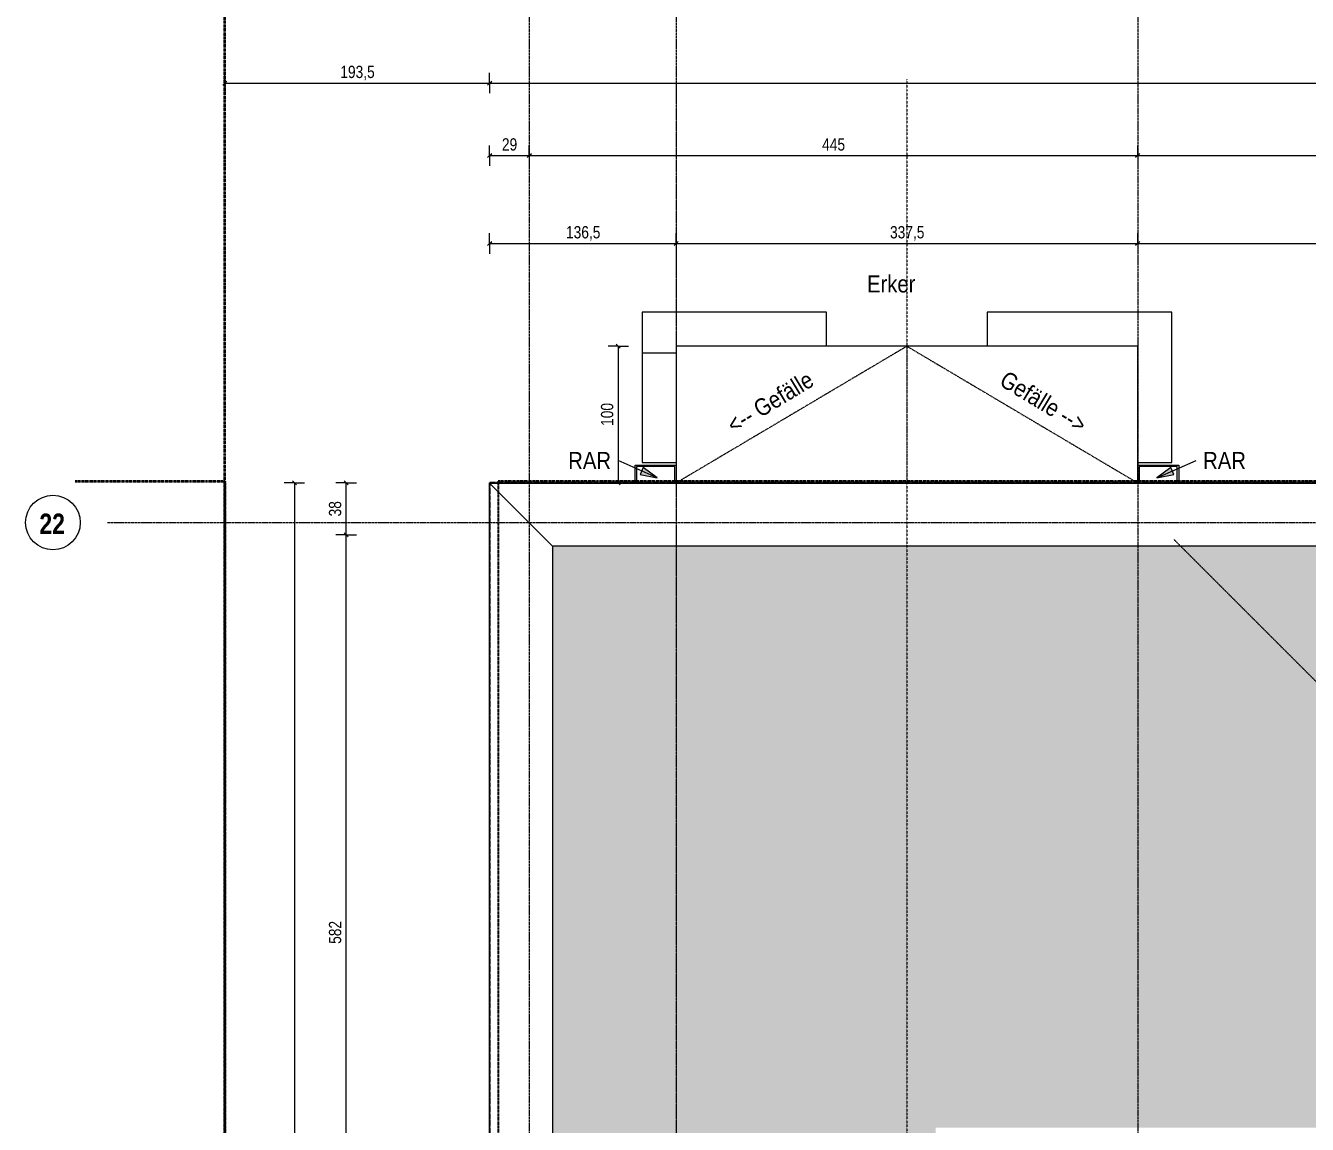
# Model space of a CAD drawing. Header units: centimetres. Extents: x -4512 to 25286, y -2765 to 13485.
# Drawn here: x 15593 to 16531, y 11261 to 12065 of the extents above; entities that cross this region are included whole.
import ezdxf

# ---------------------------------------------------------------- set-up
doc = ezdxf.new("R2010")
doc.units = ezdxf.units.CM
for name, pattern in [('_Referenzebene_', [0.6, 0.4, -0.1, 0, -0.1]), ('DB_Strichpunkt', [0.28, 0.15, -0.065, 0, -0.065]), ('Grundgrenze', [0.9, 0.4, -0.1, 0.1, -0.1, 0.1, -0.1]), ('Rasterlinie', [2.2225, 1.27, -0.3175, 0.3175, -0.3175]), ('Verdeckt 0_5', [0.10584, 0.05292, -0.05292])]:
    doc.linetypes.add(name, pattern=pattern)
for name, color, linetype, lineweight in [('A-ANNO-DIMS', 7, 'Continuous', 5), ('A-ANNO-DIMS-50', 7, 'Continuous', 5), ('A-FLOR', 7, 'Continuous', 9), ('A-FLOR-PATT', 7, 'Continuous', 9), ('A-GENM', 7, 'Continuous', 9), ('A-WALL', 7, 'Continuous', 9), ('S-GRID', 7, 'Continuous', 5), ('S-GRID-IDEN', 7, 'Continuous', 13), ('Text', 7, 'Continuous', 5)]:
    doc.layers.add(name, color=color, linetype=linetype, lineweight=lineweight)
doc.layers.add('A-DETL', color=251, linetype='Continuous', lineweight=9, true_color=0x4f4f4f)
doc.layers.add('C-PROP-LINE', color=96, linetype='Grundgrenze', lineweight=25, true_color=0x008000)
doc.styles.add('Arial Unicode MS_3', font='ARIALUNI.ttf', dxfattribs={"width": 0.8, "height": 9})
doc.styles.add('Arial Unicode MS_4', font='ARIALUNI.ttf', dxfattribs={"width": 0.85, "height": 12.5})
doc.styles.add('Arial Unicode MS_B', font='', dxfattribs={"width": 0.8, "height": 15})
doc.styles.get('Arial Unicode MS_B').set_extended_font_data('Arial Unicode MS', bold=True)
doc.dimstyles.new('M_1_100', dxfattribs={"dimscale": 30.48, "dimtxt": 9.052604, "dimasz": 0.098425, "dimexe": 0.246063, "dimexo": 0.0625, "dimgap": 0.032808, "dimtad": 1, "dimdec": 1, "dimrnd": 0.5, "dimdsep": 46, "dimtxsty": 'Arial Unicode MS_3', "dimblk1": 'OBLIQUE', "dimblk2": 'OBLIQUE', "dimsah": 1, "dimcen": 0.09, "dimazin": 0, "dimtfac": 1, "dimtdec": 4, "dimtix": 1, "dimtmove": 0, "dimatfit": 3, "dimfxl": 0.246063, "dimfxlon": 1, "dimtvp": 1, "dimtolj": 1, "dimtzin": 0, "dimlwd": 13, "dimlwe": 13, "dimarcsym": 2})

# ---------------------------------------------------------------- blocks, each defined once
blk = doc.blocks.new('Family - ___-1591135-DD - FOK AF 300')
at = {"layer": 'C-PROP-LINE', "color": 161, "lineweight": 35, "true_color": 0xaaaaff}
for p in [(17131.46, -1537.94), (17241.09, -1735.34)]:
    blk.add_line(p, (17240.96, -1537.87), dxfattribs=at)
blk.add_arc((16724.78, -2591.74), 1000, 58.91461, 65.99507, dxfattribs=at)
blk = doc.blocks.new('Family - ___-1592620-DD - FOK AF 300')
at = {"layer": 'C-PROP-LINE', "color": 161, "lineweight": 35, "true_color": 0xaaaaff}
for p, q in [((17130.49, -37.91), (17239.99, -37.87)), ((17239.99, -37.87), (17240.96, -1537.87)), ((17131.46, -1537.94), (17240.96, -1537.87))]:
    blk.add_line(p, q, dxfattribs=at)
blk = doc.blocks.new('Muth109A_RVT2024_gelöst_231211_bereinigt_rvt-1-DD - FOK AF 300')
at = {"layer": 'C-PROP-LINE', "color": 161, "linetype": 'Grundgrenze', "lineweight": 35, "true_color": 0xaaaaff, "rotation": 359.9627202139605}
for name in ['Family - ___-1592620-DD - FOK AF 300', 'Family - ___-1591135-DD - FOK AF 300']:
    blk.add_blockref(name, (11822.13, 11780.8), dxfattribs=at)
blk = doc.blocks.new('062_HNP_Attikaverblechung - 062_Attikaverblechung-14013501-DD - FOK AF 300')
at = {"layer": 'A-GENM', "lineweight": 5}
for p, q in [((0, 0), (1409.75, 0)), ((46, -46), (0, 0)), ((1363.75, -46), (1409.75, 0)), ((500.5, -46), (46, -46)), ((1363.75, -46), (560.5, -46))]:
    blk.add_line(p, q, dxfattribs=at)
blk = doc.blocks.new('062_HNP_Attikaverblechung - 062_Attikaverblechung-14013502-DD - FOK AF 300')
at = {"layer": 'A-GENM', "lineweight": 5}
for p, q in [((0, 0), (3877.86, 0)), ((46, -46), (0, 0)), ((2432.22, -46), (46, -46))]:
    blk.add_line(p, q, dxfattribs=at)
blk = doc.blocks.new('Family - ___-3356438-DD - FOK AF 300')
at = {"layer": 'C-PROP-LINE', "color": 1, "true_color": 0xff0000}
for p, q in [((29262.09, 11731.71), (29262.09, 10231.71)), ((30598, 11731.71), (29262.09, 11731.71))]:
    blk.add_line(p, q, dxfattribs=at)
blk = doc.blocks.new('Family - ___-4252337-DD - FOK AF 300')
at = {"layer": 'C-PROP-LINE', "color": 5, "lineweight": 35, "true_color": 0x0000ff}
blk.add_line((29062.09, 10034.24), (29062.09, 12132.8), dxfattribs=at)
blk = doc.blocks.new('Family - ___-5162724-DD - FOK AF 300')
at = {"layer": 'C-PROP-LINE', "linetype": '_Referenzebene_'}
for p, q in [((33133.7, 11730.41), (29255.77, 11730.41)), ((29255.77, 11730.41), (29255.77, 10320.41))]:
    blk.add_line(p, q, dxfattribs=at)
blk = doc.blocks.new('Raster - Raster horizontal Kreis-118396-DD - FOK AF 300')
at = {"layer": 'S-GRID-IDEN'}
blk.add_circle((0, 0), 0.4, dxfattribs=at)
blk = doc.blocks.new('DIMBLOCK4-DD - FOK AF 300')
at = {"layer": 'A-ANNO-DIMS-50', "lineweight": 13}
for p, q in [((15932.39, 11969.9), (15932.39, 11977.4)), ((15961.39, 11969.9), (15961.39, 11977.4)), ((15932.39, 11969.9), (15930.89, 11968.4)), ((15932.39, 11969.9), (15933.89, 11971.4)), ((15932.39, 11969.9), (15961.39, 11969.9)), ((15932.39, 11969.9), (15932.39, 11962.4)), ((15961.39, 11969.9), (15959.89, 11968.4)), ((15961.39, 11969.9), (15962.89, 11971.4)), ((15961.39, 11969.9), (15961.39, 11962.4))]:
    blk.add_line(p, q, dxfattribs=at)
at = {"layer": 'A-ANNO-DIMS-50', "color": 0, "lineweight": 13, "insert": (15941.36, 11982.58), "char_height": 9, "width": 13.2772, "attachment_point": 1, "line_spacing_factor": 1.117605, "style": 'Arial Unicode MS_3'}
blk.add_mtext('29', dxfattribs=at)
blk = doc.blocks.new('_Oblique')
at = {"color": 0, "linetype": 'ByBlock', "lineweight": -2}
blk.add_line((-0.5, -0.5), (0.5, 0.5), dxfattribs=at)
blk = doc.blocks.new('DIMBLOCK5-DD - FOK AF 300')
at = {"layer": 'A-ANNO-DIMS-50', "lineweight": 13}
for p, q in [((15961.39, 11969.9), (15961.39, 11977.4)), ((16406.39, 11969.9), (16406.39, 11977.4)), ((15961.39, 11969.9), (15959.89, 11968.4)), ((15961.39, 11969.9), (15962.89, 11971.4)), ((15961.39, 11969.9), (16406.39, 11969.9)), ((15961.39, 11969.9), (15961.39, 11962.4)), ((16406.39, 11969.9), (16404.89, 11968.4)), ((16406.39, 11969.9), (16407.89, 11971.4)), ((16406.39, 11969.9), (16406.39, 11962.4))]:
    blk.add_line(p, q, dxfattribs=at)
at = {"layer": 'A-ANNO-DIMS-50', "color": 0, "lineweight": 13, "insert": (16175.59, 11982.58), "char_height": 9, "width": 19.9157, "attachment_point": 1, "line_spacing_factor": 1.117605, "style": 'Arial Unicode MS_3'}
blk.add_mtext('445', dxfattribs=at)
blk = doc.blocks.new('DIMBLOCK6-DD - FOK AF 300')
at = {"layer": 'A-ANNO-DIMS-50', "lineweight": 13}
for p, q in [((16406.39, 11969.9), (16406.39, 11977.4)), ((17081.39, 11969.9), (17081.39, 11977.4)), ((16406.39, 11969.9), (16404.89, 11968.4)), ((16406.39, 11969.9), (16407.89, 11971.4)), ((16406.39, 11969.9), (17081.39, 11969.9)), ((16406.39, 11969.9), (16406.39, 11962.4)), ((17081.39, 11969.9), (17079.89, 11968.4)), ((17081.39, 11969.9), (17082.89, 11971.4)), ((17081.39, 11969.9), (17081.39, 11962.4))]:
    blk.add_line(p, q, dxfattribs=at)
at = {"layer": 'A-ANNO-DIMS-50', "color": 0, "lineweight": 13, "insert": (16735.59, 11982.58), "char_height": 9, "width": 19.9157, "attachment_point": 1, "line_spacing_factor": 1.117605, "style": 'Arial Unicode MS_3'}
blk.add_mtext('675', dxfattribs=at)
blk = doc.blocks.new('DIMBLOCK33-DD - FOK AF 300')
at = {"layer": 'A-ANNO-DIMS-50', "lineweight": 13}
for p, q in [((15827.47, 11692.41), (15819.97, 11692.41)), ((15827.47, 11692.41), (15825.97, 11693.91)), ((15827.47, 11110.41), (15827.47, 11692.41)), ((15827.47, 11692.41), (15828.97, 11690.91)), ((15827.47, 11692.41), (15834.97, 11692.41)), ((15827.47, 11110.41), (15819.97, 11110.41)), ((15827.47, 11110.41), (15825.97, 11111.91)), ((15827.47, 11110.41), (15828.97, 11108.91)), ((15827.47, 11110.41), (15834.97, 11110.41))]:
    blk.add_line(p, q, dxfattribs=at)
at = {"layer": 'A-ANNO-DIMS-50', "color": 0, "lineweight": 13, "insert": (15814.79, 11393.12), "char_height": 9, "width": 19.9157, "attachment_point": 1, "rotation": 90, "line_spacing_factor": 1.117605, "style": 'Arial Unicode MS_3'}
blk.add_mtext('582', dxfattribs=at)
blk = doc.blocks.new('DIMBLOCK34-DD - FOK AF 300')
at = {"layer": 'A-ANNO-DIMS-50', "lineweight": 13}
for p, q in [((15827.47, 11730.41), (15819.97, 11730.41)), ((15827.47, 11730.41), (15825.97, 11731.91)), ((15827.47, 11692.41), (15827.47, 11730.41)), ((15827.47, 11730.41), (15828.97, 11728.91)), ((15827.47, 11730.41), (15834.97, 11730.41)), ((15827.47, 11692.41), (15819.97, 11692.41)), ((15827.47, 11692.41), (15825.97, 11693.91)), ((15827.47, 11692.41), (15828.97, 11690.91)), ((15827.47, 11692.41), (15834.97, 11692.41))]:
    blk.add_line(p, q, dxfattribs=at)
at = {"layer": 'A-ANNO-DIMS-50', "color": 0, "lineweight": 13, "insert": (15814.79, 11705.88), "char_height": 9, "width": 13.2772, "attachment_point": 1, "rotation": 90, "line_spacing_factor": 1.117605, "style": 'Arial Unicode MS_3'}
blk.add_mtext('38', dxfattribs=at)
blk = doc.blocks.new('DIMBLOCK35-DD - FOK AF 300')
at = {"layer": 'A-ANNO-DIMS-50', "lineweight": 13}
for p, q in [((15789.56, 11730.41), (15782.06, 11730.41)), ((15789.56, 11730.41), (15788.06, 11731.91)), ((15789.56, 11730.41), (15789.56, 10320.41)), ((15789.56, 11730.41), (15791.06, 11728.91)), ((15789.56, 11730.41), (15797.06, 11730.41)), ((15789.56, 10320.41), (15782.06, 10320.41)), ((15789.56, 10320.41), (15788.06, 10321.91)), ((15789.56, 10320.41), (15791.06, 10318.91)), ((15789.56, 10320.41), (15797.06, 10320.41))]:
    blk.add_line(p, q, dxfattribs=at)
at = {"layer": 'A-ANNO-DIMS-50', "color": 0, "lineweight": 13, "insert": (15776.87, 11013.01), "char_height": 9, "width": 29.773, "attachment_point": 1, "rotation": 90, "line_spacing_factor": 1.117605, "style": 'Arial Unicode MS_3'}
blk.add_mtext('1.410', dxfattribs=at)
blk = doc.blocks.new('DIMBLOCK44-DD - FOK AF 300')
at = {"layer": 'A-ANNO-DIMS-50', "lineweight": 13}
for p, q in [((15738.71, 12022.97), (15738.71, 12030.47)), ((15932.39, 12022.97), (15932.39, 12030.47)), ((15738.71, 12022.97), (15737.21, 12021.47)), ((15738.71, 12022.97), (15740.21, 12024.47)), ((15738.71, 12022.97), (15932.39, 12022.97)), ((15738.71, 12022.97), (15738.71, 12015.47)), ((15932.39, 12022.97), (15930.89, 12021.47)), ((15932.39, 12022.97), (15933.89, 12024.47)), ((15932.39, 12022.97), (15932.39, 12015.47))]:
    blk.add_line(p, q, dxfattribs=at)
at = {"layer": 'A-ANNO-DIMS-50', "color": 0, "lineweight": 13, "insert": (15823.14, 12035.65), "char_height": 9, "width": 29.773, "attachment_point": 1, "line_spacing_factor": 1.117605, "style": 'Arial Unicode MS_3'}
blk.add_mtext('193,5', dxfattribs=at)
blk = doc.blocks.new('DIMBLOCK45-DD - FOK AF 300')
at = {"layer": 'A-ANNO-DIMS-50', "lineweight": 13}
for p, q in [((15932.39, 12022.97), (15932.39, 12030.47)), ((19810.32, 12022.97), (19810.32, 12030.47)), ((15932.39, 12022.97), (15930.89, 12021.47)), ((15932.39, 12022.97), (15933.89, 12024.47)), ((15932.39, 12022.97), (19810.32, 12022.97)), ((15932.39, 12022.97), (15932.39, 12015.47)), ((19810.32, 12022.97), (19808.82, 12021.47)), ((19810.32, 12022.97), (19811.82, 12024.47)), ((19810.32, 12022.97), (19810.32, 12015.47))]:
    blk.add_line(p, q, dxfattribs=at)
at = {"layer": 'A-ANNO-DIMS-50', "color": 0, "lineweight": 13, "insert": (17858.95, 12035.65), "char_height": 9, "width": 29.773, "attachment_point": 1, "line_spacing_factor": 1.117605, "style": 'Arial Unicode MS_3'}
blk.add_mtext('3.878', dxfattribs=at)
blk = doc.blocks.new('DIMBLOCK112-DD - FOK AF 300')
at = {"layer": 'A-ANNO-DIMS-50', "lineweight": 13}
for p, q in [((15932.39, 11905.64), (15932.39, 11913.14)), ((15932.39, 11905.64), (15933.89, 11907.14)), ((16068.89, 11905.64), (16068.89, 11913.14)), ((16068.89, 11905.64), (16070.39, 11907.14)), ((15932.39, 11905.64), (15930.89, 11904.14)), ((15932.39, 11905.64), (16068.89, 11905.64)), ((15932.39, 11905.64), (15932.39, 11898.14)), ((16068.89, 11905.64), (16067.39, 11904.14)), ((16068.89, 11905.64), (16068.89, 11898.14))]:
    blk.add_line(p, q, dxfattribs=at)
at = {"layer": 'A-ANNO-DIMS-50', "color": 0, "lineweight": 13, "insert": (15988.23, 11918.32), "char_height": 9, "width": 29.773, "attachment_point": 1, "line_spacing_factor": 1.117605, "style": 'Arial Unicode MS_3'}
blk.add_mtext('136,5', dxfattribs=at)
blk = doc.blocks.new('DIMBLOCK113-DD - FOK AF 300')
at = {"layer": 'A-ANNO-DIMS-50', "lineweight": 13}
for p, q in [((16068.89, 11905.64), (16068.89, 11913.14)), ((16068.89, 11905.64), (16070.39, 11907.14)), ((16406.39, 11905.64), (16406.39, 11913.14)), ((16406.39, 11905.64), (16407.89, 11907.14)), ((16068.89, 11905.64), (16067.39, 11904.14)), ((16068.89, 11905.64), (16406.39, 11905.64)), ((16068.89, 11905.64), (16068.89, 11898.14)), ((16406.39, 11905.64), (16404.89, 11904.14)), ((16406.39, 11905.64), (16406.39, 11898.14))]:
    blk.add_line(p, q, dxfattribs=at)
at = {"layer": 'A-ANNO-DIMS-50', "color": 0, "lineweight": 13, "insert": (16225.23, 11918.32), "char_height": 9, "width": 29.773, "attachment_point": 1, "line_spacing_factor": 1.117605, "style": 'Arial Unicode MS_3'}
blk.add_mtext('337,5', dxfattribs=at)
blk = doc.blocks.new('DIMBLOCK114-DD - FOK AF 300')
at = {"layer": 'A-ANNO-DIMS-50', "lineweight": 13}
for p, q in [((16406.39, 11905.64), (16406.39, 11913.14)), ((16406.39, 11905.64), (16407.89, 11907.14)), ((16743.89, 11905.64), (16743.89, 11913.14)), ((16743.89, 11905.64), (16745.39, 11907.14)), ((16406.39, 11905.64), (16404.89, 11904.14)), ((16406.39, 11905.64), (16743.89, 11905.64)), ((16406.39, 11905.64), (16406.39, 11898.14)), ((16743.89, 11905.64), (16742.39, 11904.14)), ((16743.89, 11905.64), (16743.89, 11898.14))]:
    blk.add_line(p, q, dxfattribs=at)
at = {"layer": 'A-ANNO-DIMS-50', "color": 0, "lineweight": 13, "insert": (16562.73, 11918.32), "char_height": 9, "width": 29.773, "attachment_point": 1, "line_spacing_factor": 1.117605, "style": 'Arial Unicode MS_3'}
blk.add_mtext('337,5', dxfattribs=at)
blk = doc.blocks.new('DIMBLOCK130-DD - FOK AF 300')
at = {"layer": 'A-ANNO-DIMS-50', "lineweight": 13}
for p, q in [((16026.47, 11830.41), (16024.97, 11831.91)), ((16026.47, 11830.41), (16018.97, 11830.41)), ((16026.47, 11830.41), (16026.47, 11730.41)), ((16026.47, 11830.41), (16027.97, 11828.91)), ((16026.47, 11830.41), (16033.97, 11830.41)), ((16026.47, 11730.41), (16018.97, 11730.41)), ((16026.47, 11730.41), (16024.97, 11731.91)), ((16026.47, 11730.41), (16027.97, 11728.91)), ((16026.47, 11730.41), (16033.97, 11730.41))]:
    blk.add_line(p, q, dxfattribs=at)
at = {"layer": 'A-ANNO-DIMS-50', "color": 0, "lineweight": 13, "insert": (16013.79, 11772.11), "char_height": 9, "width": 19.9157, "attachment_point": 1, "rotation": 90, "line_spacing_factor": 1.117605, "style": 'Arial Unicode MS_3'}
blk.add_mtext('100', dxfattribs=at)

msp = doc.modelspace()

# ---------------------------------------------------------------- hatches: boundary and pattern name
at = {"layer": 'A-FLOR-PATT', "true_color": 0xeef1d8}
h = msp.add_hatch(color=254, dxfattribs=at)
h.paths.add_polyline_path([(15996.591, 10366.414), (16258.693, 10366.414), (16258.693, 11258.643), (17020.825, 11258.643), (17020.825, 11397.414), (17038.324, 11397.414), (17038.324, 11684.164), (15978.389, 11684.164), (15978.389, 10880.914), (16047.389, 10880.914), (16047.389, 10840.914), (16007.389, 10840.914), (16007.389, 10820.914), (15978.389, 10820.914), (15978.389, 10366.414)])
h.paths.add_polyline_path([(17131.301, 10366.414), (17131.301, 10647.154), (17031.227, 10647.154), (17031.227, 10366.414), (17129.222, 10366.414)])
h.paths.add_polyline_path([(18129.23, 10366.414), (18146.271, 10366.414), (18146.271, 10666.217), (18046.197, 10666.217), (18046.197, 10366.414)])
h.paths.add_polyline_path([(18269.178, 10366.414), (18468.069, 10366.414), (18468.069, 10912.414), (17903.389, 10912.414), (17903.389, 10837.213), (18269.178, 10837.213), (18269.178, 10395.012)])
h.paths.add_polyline_path([(18600.139, 10366.414), (18600.139, 10912.414), (18472.069, 10912.414), (18472.069, 10366.414), (18504.233, 10366.414)])
h.paths.add_polyline_path([(16456.301, 10366.414), (16456.301, 10666.217), (16356.227, 10666.217), (16356.227, 10366.414), (16379.216, 10366.414)])
h.paths.add_polyline_path([(17131.301, 10657.154), (17131.301, 10666.217), (17031.227, 10666.217), (17031.227, 10657.154), (17129.222, 10657.154)])
h.paths.add_polyline_path([(18414.389, 10701.914), (18374.389, 10701.914), (18374.389, 10741.914), (18371.889, 10741.914), (18371.889, 10790.914), (18437.389, 10790.914), (18437.389, 10741.914), (18414.389, 10741.914), (18414.389, 10719.678)])
h.paths.add_polyline_path([(17030.825, 11258.643), (17038.324, 11258.643), (17038.324, 11387.414), (17030.825, 11387.414), (17030.825, 11259.747)])
h.paths.add_polyline_path([(18129.23, 11258.914), (18430.391, 11258.914), (18430.391, 11304.914), (18495.891, 11304.914), (18495.891, 11309.914), (19105.391, 11309.914), (19105.391, 11339.914), (19065.391, 11339.914), (19065.391, 11379.914), (19170.891, 11379.914), (19170.891, 11292.914), (19752.32, 11292.914), (19752.32, 11558.59), (19764.32, 11558.59), (19764.32, 11558.664), (19764.252, 11558.664), (19764.252, 11684.164), (18369.61, 11684.164), (18369.61, 11267.394), (18364.61, 11267.394), (18364.61, 11684.164), (17742.245, 11684.164), (17742.245, 11397.414), (17767.389, 11397.414), (17767.389, 11379.914), (17860.889, 11379.914), (17860.889, 11339.914), (17820.891, 11339.914), (17820.891, 11309.914), (17767.389, 11309.914), (17767.389, 11258.914), (18004.229, 11258.914)])
h.paths.add_polyline_path([(17742.245, 11258.914), (17757.389, 11258.914), (17757.389, 11309.914), (17755.391, 11309.914), (17755.391, 11379.914), (17757.389, 11379.914), (17757.389, 11387.414), (17742.245, 11387.414), (17742.245, 11268.353)])
h.paths.add_polyline_path([(16744.889, 11311.414), (16674.889, 11311.414), (16674.889, 11376.914), (16704.889, 11376.914), (16704.889, 11416.914), (16744.889, 11416.914), (16744.889, 11312.164)])
at = {"layer": 'Text'}
for points in [[(16054.901, 11734.012), (16044.624, 11741.648), (16042.36, 11736.59)], [(16420.386, 11734.012), (16432.937, 11736.541), (16430.693, 11741.609)]]:
    msp.add_hatch(color=256, dxfattribs=at).paths.add_polyline_path(points)

# ---------------------------------------------------------------- linework, layer by layer
at = {"layer": 'A-DETL', "color": 7, "linetype": 'Verdeckt 0_5', "lineweight": 5}
for p, q in [((16237.639, 11830.412), (16068.889, 11730.41)), ((16237.639, 11830.412), (16237.639, 11730.412)), ((16237.639, 11830.412), (16406.389, 11730.412)), ((16433.022, 11688.914), (16858.516, 11263.42))]:
    msp.add_line(p, q, dxfattribs=at)
at = {"layer": 'A-DETL', "color": 7, "lineweight": 5}
msp.add_line((16299.389, 11731.721), (16300.389, 11731.721), dxfattribs=at)
at = {"layer": 'A-FLOR'}
for p, q in [((16178.893, 11855.414), (16043.893, 11855.414)), ((16043.893, 11855.414), (16043.893, 11825.414)), ((16178.893, 11830.414), (16178.893, 11855.414)), ((16431.394, 11855.414), (16296.394, 11855.414)), ((16296.394, 11855.414), (16296.394, 11830.414)), ((16431.394, 11745.414), (16431.394, 11855.414)), ((16068.889, 11825.414), (16043.894, 11825.414)), ((16043.894, 11825.414), (16043.894, 11745.414)), ((16406.389, 11830.412), (16068.89, 11830.412)), ((16068.89, 11830.412), (16068.89, 11730.414)), ((16406.389, 11730.414), (16406.389, 11830.412)), ((16043.894, 11745.414), (16068.889, 11745.414)), ((16406.389, 11745.414), (16431.394, 11745.414))]:
    msp.add_line(p, q, dxfattribs=at)
at = {"layer": 'A-WALL'}
for p, q in [((16038.893, 11743.414), (16068.893, 11743.414)), ((16038.893, 11730.414), (16038.893, 11743.414)), ((16067.893, 11742.414), (16039.893, 11742.414)), ((16039.893, 11742.414), (16039.893, 11730.414)), ((16067.893, 11730.414), (16067.893, 11742.414)), ((16068.893, 11743.414), (16068.893, 11730.414)), ((16406.393, 11743.414), (16436.393, 11743.414)), ((16406.393, 11730.414), (16406.393, 11743.414)), ((16435.393, 11742.414), (16407.393, 11742.414)), ((16407.393, 11742.414), (16407.393, 11730.414)), ((16435.393, 11730.414), (16435.393, 11742.414)), ((16436.393, 11743.414), (16436.393, 11730.414)), ((15932.389, 11730.414), (19769.389, 11730.414)), ((15932.389, 11730.414), (15932.389, 11730.164))]:
    msp.add_line(p, q, dxfattribs=at)
at = {"layer": 'S-GRID', "linetype": 'Rasterlinie'}
for p, q in [((15961.389, 12262.095), (15961.389, 9972.305)), ((16068.711, 12262.095), (16068.711, 9972.305)), ((16406.389, 12262.095), (16406.389, 9972.305)), ((15652.969, 11701.414), (19215.389, 11701.414))]:
    msp.add_line(p, q, dxfattribs=at)
at = {"layer": 'S-GRID', "color": 8, "linetype": 'DB_Strichpunkt', "true_color": 0x808080}
for p, q in [((16068.889, 12025.828), (16068.889, 10133.154)), ((16237.639, 12025.828), (16237.639, 10133.154))]:
    msp.add_line(p, q, dxfattribs=at)
at = {"layer": 'Text'}
for p, q in [((16026.33, 11746.8), (16026.042, 11746.8)), ((16054.901, 11734.012), (16026.33, 11746.8)), ((16044.624, 11741.648), (16042.36, 11736.59)), ((16054.901, 11734.012), (16044.624, 11741.648)), ((16420.386, 11734.012), (16449.255, 11746.8)), ((16430.693, 11741.609), (16420.386, 11734.012)), ((16432.937, 11736.541), (16430.693, 11741.609)), ((16042.36, 11736.59), (16054.901, 11734.012)), ((16420.386, 11734.012), (16432.937, 11736.541))]:
    msp.add_line(p, q, dxfattribs=at)

# ---------------------------------------------------------------- block references
at = {"lineweight": 5}
msp.add_blockref('Muth109A_RVT2024_gelöst_231211_bereinigt_rvt-1-DD - FOK AF 300', (-13323.377, 0), dxfattribs=at)
at = {"layer": 'A-GENM', "rotation": 89.99999999999986}
msp.add_blockref('062_HNP_Attikaverblechung - 062_Attikaverblechung-14013501-DD - FOK AF 300', (15932.389, 10320.414), dxfattribs=at)
at = {"layer": 'A-GENM'}
msp.add_blockref('062_HNP_Attikaverblechung - 062_Attikaverblechung-14013502-DD - FOK AF 300', (15932.389, 11730.164), dxfattribs=at)
at = {"layer": 'C-PROP-LINE', "linetype": '_Referenzebene_'}
msp.add_blockref('Family - ___-5162724-DD - FOK AF 300', (-13323.377, 0), dxfattribs=at)
at = {"layer": 'C-PROP-LINE', "color": 5, "lineweight": 35, "true_color": 0x0000ff}
msp.add_blockref('Family - ___-4252337-DD - FOK AF 300', (-13323.377, 0), dxfattribs=at)
at = {"layer": 'C-PROP-LINE', "color": 1, "true_color": 0xff0000}
msp.add_blockref('Family - ___-3356438-DD - FOK AF 300', (-13323.377, 0), dxfattribs=at)
at = {"layer": 'S-GRID-IDEN', "xscale": 49.99999999999998, "yscale": 49.99999999999998, "zscale": 49.99999999999998, "rotation": 269.9999999999994}
msp.add_blockref('Raster - Raster horizontal Kreis-118396-DD - FOK AF 300', (15612.969, 11701.414), dxfattribs=at)

# ---------------------------------------------------------------- texts
at = {"layer": 'S-GRID-IDEN', "color": 191, "lineweight": 25, "true_color": 0xb46efa, "insert": (15603.049, 11707.975), "char_height": 15, "width": 23.72995, "attachment_point": 1, "style": 'Arial Unicode MS_B'}
msp.add_mtext('22', dxfattribs=at)
at = {"layer": 'Text', "char_height": 12.5, "attachment_point": 1, "style": 'Arial Unicode MS_4'}
for s, insert, width in [('Erker', (16208.366, 11882.262), 43.27108), ('RAR', (15989.838, 11753.05), 37.81961), ('RAR', (16454.255, 11753.05), 37.81961)]:
    msp.add_mtext(s, dxfattribs=dict(at, insert=insert, width=width))
at = {"layer": 'Text', "char_height": 12.5, "width": 84.83858, "attachment_point": 1, "style": 'Arial Unicode MS_4'}
for s, insert, rotation in [('<-- Gefälle', (16104.538, 11776.811), 31.192173), ('Gefälle -->', (16310.871, 11813.063), 328.807827)]:
    msp.add_mtext(s, dxfattribs=dict(at, insert=insert, rotation=rotation))

# ---------------------------------------------------------------- dimensions: what is measured, and where the dimension line sits
at = {"layer": 'A-ANNO-DIMS', "lineweight": 13}
for base, p1, p2, override, picture, middle in [((15932.389, 12022.971), (15738.711, 12030.471), (15932.389, 12015.471), {"dimpost": '<>', "dimfxl": 194.257854}, 'DIMBLOCK44-DD - FOK AF 300', (15835.55, 12028.569)), ((19810.32, 12022.971), (15932.389, 12015.471), (19810.32, 12015.471), {"dimpost": '<>', "dimfxl": 3877.93118}, 'DIMBLOCK45-DD - FOK AF 300', (17871.355, 12028.569)), ((15961.389, 11969.902), (15932.389, 11962.402), (15961.389, 11977.402), {"dimpost": '<>', "dimfxl": 32.649655}, 'DIMBLOCK4-DD - FOK AF 300', (15946.889, 11975.501)), ((16406.389, 11969.902), (15961.389, 11977.402), (16406.389, 11977.402), {"dimpost": '<>', "dimfxl": 445}, 'DIMBLOCK5-DD - FOK AF 300', (16183.889, 11975.479)), ((17081.389, 11969.902), (16406.389, 11977.402), (17081.389, 11977.402), {"dimpost": '<>', "dimfxl": 675}, 'DIMBLOCK6-DD - FOK AF 300', (16743.889, 11975.501)), ((16068.89, 11905.64), (15932.389, 11898.14), (16068.89, 11898.14), {"dimpost": '<>', "dimfxl": 136.5008}, 'DIMBLOCK112-DD - FOK AF 300', (16000.64, 11911.238)), ((16406.389, 11905.64), (16068.89, 11898.14), (16406.389, 11898.14), {"dimpost": '<>', "dimfxl": 337.4992}, 'DIMBLOCK113-DD - FOK AF 300', (16237.64, 11911.238)), ((16743.89, 11905.64), (16406.389, 11898.14), (16743.89, 11898.14), {"dimpost": '<>', "dimfxl": 337.5008}, 'DIMBLOCK114-DD - FOK AF 300', (16575.14, 11911.238))]:
    dim = msp.add_linear_dim(base=base, p1=p1, p2=p2, dimstyle='M_1_100', override=override, dxfattribs=at)
    dim.commit()
    dim.dimension.update_dxf_attribs({"geometry": picture, "text_midpoint": middle})
for base, p1, p2, override, picture, middle in [((16026.468, 11730.414), (16033.968, 11830.412), (16033.968, 11730.414), {"dimpost": '<>', "dimfxl": 99.998062}, 'DIMBLOCK130-DD - FOK AF 300', (16020.87, 11780.413)), ((15789.556, 10320.414), (15797.056, 11730.414), (15797.056, 10320.414), {"dimpost": '<>', "dimfxl": 1410}, 'DIMBLOCK35-DD - FOK AF 300', (15783.958, 11025.414)), ((15827.471, 11730.414), (15834.971, 11692.414), (15834.971, 11730.414), {"dimpost": '<>', "dimfxl": 38}, 'DIMBLOCK34-DD - FOK AF 300', (15821.873, 11711.414)), ((15827.471, 11692.414), (15819.971, 11110.414), (15834.971, 11692.414), {"dimpost": '<>', "dimfxl": 582.193267}, 'DIMBLOCK33-DD - FOK AF 300', (15821.873, 11401.414))]:
    dim = msp.add_linear_dim(base=base, p1=p1, p2=p2, angle=90, dimstyle='M_1_100', override=override, dxfattribs=at)
    dim.commit()
    dim.dimension.update_dxf_attribs({"geometry": picture, "text_midpoint": middle})

doc.saveas('drawing.dxf')
